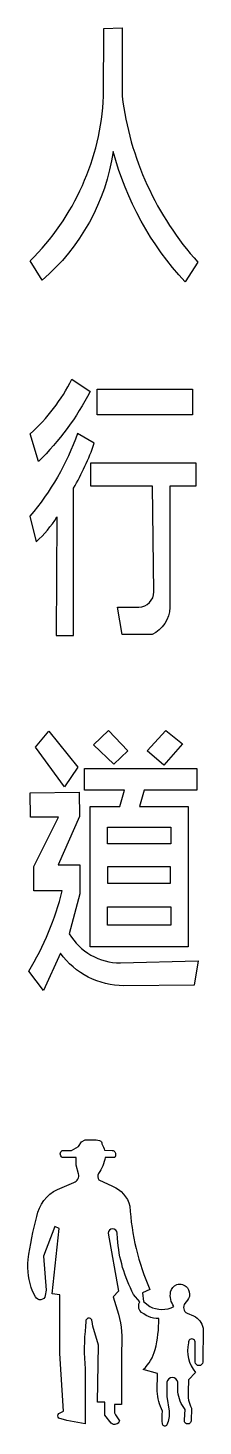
# Model space of a CAD drawing. Header units: metres. Extents: x 2878.41 to 2879.03, y 1510.16 to 1515.1.
import ezdxf

# ---------------------------------------------------------------- set-up
doc = ezdxf.new("R2010")
doc.units = ezdxf.units.M

msp = doc.modelspace()

# ---------------------------------------------------------------- linework, layer by layer
at = {"color": 7}
for points in [[(2878.679, 1515.1003), (2878.7438, 1515.1023), (2878.7438, 1514.8606, 0.153356), (2879.0126, 1514.2737), (2878.9671, 1514.2047, -0.123488), (2878.7126, 1514.6658, -0.180981), (2878.4609, 1514.21), (2878.4184, 1514.2784, 0.187958), (2878.6786, 1514.8606)], [(2878.5656, 1513.8596), (2878.6308, 1513.8159, -0.077573), (2878.448, 1513.5689), (2878.4186, 1513.667, 0.095489)], [(2878.5856, 1513.6677, -0.093034), (2878.4175, 1513.3757), (2878.4397, 1513.2853, 0.066271), (2878.5133, 1513.3726), (2878.5106, 1512.9537), (2878.572, 1512.9537), (2878.572, 1513.4743, 0.044384), (2878.6456, 1513.6332)], [(2878.6329, 1513.5644), (2879.0052, 1513.5644), (2879.0052, 1513.4811), (2878.913, 1513.4811), (2878.913, 1513.0524, -0.289708), (2878.8505, 1512.957), (2878.7446, 1512.957), (2878.7277, 1513.054), (2878.8032, 1513.054, 0.408614), (2878.8569, 1513.1078), (2878.8517, 1513.4811), (2878.6329, 1513.4811)], [(2878.418, 1512.3972), (2878.5918, 1512.3988), (2878.5926, 1512.3131), (2878.5174, 1512.1419), (2878.5947, 1512.1419), (2878.5947, 1512.0397), (2878.5568, 1511.8987, 0.264928), (2878.738, 1511.7954), (2879.0136, 1511.8031), (2878.9989, 1511.7172), (2878.7506, 1511.7147, -0.240549), (2878.5256, 1511.8296), (2878.4654, 1511.6979), (2878.4136, 1511.766, 0.074066), (2878.5321, 1512.0505), (2878.4308, 1512.0505), (2878.4308, 1512.1362), (2878.5189, 1512.3112), (2878.4189, 1512.3112)], [(2878.662, 1511.028), (2878.7103, 1511.0053, -0.245166), (2878.7713, 1510.9355, 0.087423), (2878.8422, 1510.6402), (2878.8163, 1510.6285), (2878.82, 1510.5978), (2878.8421, 1510.5806, 0.246298), (2878.9277, 1510.5799, -0.19951), (2878.9159, 1510.6318, -0.218862), (2878.9376, 1510.6577, -0.289857), (2878.9753, 1510.6466, -0.167814), (2878.9833, 1510.6151, -0.082727), (2878.9666, 1510.591, 0.455023), (2878.9744, 1510.5564), (2878.9975, 1510.5469, -0.231966), (2879.0311, 1510.5034), (2879.0306, 1510.3833, -0.880714), (2879.0026, 1510.3833), (2879.0026, 1510.4514, 1.203191), (2878.9795, 1510.4514, 0.236946), (2879.0044, 1510.3465), (2878.9795, 1510.3203), (2878.9782, 1510.2796, 0.154313), (2878.9902, 1510.2203), (2878.9883, 1510.1754, -1.079534), (2878.9652, 1510.1789), (2878.9675, 1510.2161, -0.14941), (2878.9416, 1510.2783), (2878.9416, 1510.3119, 0.87138), (2878.9026, 1510.3119), (2878.9026, 1510.2615), (2878.911, 1510.2102, -0.106597), (2878.9027, 1510.1613, -0.685254), (2878.8874, 1510.1639, -0.056688), (2878.8874, 1510.2098, -0.10677), (2878.8688, 1510.2805), (2878.869, 1510.3431), (2878.8192, 1510.3571, 0.133174), (2878.8614, 1510.4276, 0.063425), (2878.8742, 1510.5371, -0.211373), (2878.8064, 1510.566, -0.238908), (2878.8064, 1510.5964), (2878.7848, 1510.6224, -0.102217), (2878.7274, 1510.8206), (2878.7261, 1510.8396, 0.986968), (2878.6947, 1510.8395), (2878.7312, 1510.6346), (2878.7129, 1510.6142), (2878.7318, 1510.5532, -0.078785), (2878.742, 1510.4294), (2878.742, 1510.2332), (2878.7171, 1510.2332), (2878.7171, 1510.2045, 0.041916), (2878.7344, 1510.1751, -0.519128), (2878.7056, 1510.1668), (2878.6826, 1510.1955), (2878.6826, 1510.2421), (2878.6571, 1510.2421), (2878.66, 1510.4434), (2878.6406, 1510.5109), (2878.6375, 1510.5266, 1.148323), (2878.6153, 1510.5256), (2878.6145, 1510.5104, 0.050607), (2878.613, 1510.3597), (2878.6133, 1510.1645), (2878.5481, 1510.1768), (2878.5203, 1510.1852, -0.445687), (2878.5203, 1510.2013), (2878.5364, 1510.2097), (2878.5235, 1510.4135), (2878.5235, 1510.6208), (2878.4967, 1510.6247), (2878.5215, 1510.8555), (2878.5062, 1510.8635), (2878.4658, 1510.7583), (2878.4744, 1510.6373), (2878.4719, 1510.6189, -0.722751), (2878.4368, 1510.614), (2878.4267, 1510.6339, -0.108027), (2878.411, 1510.7459, -0.033804), (2878.4422, 1510.8979, -0.251618), (2878.5153, 1510.9941), (2878.5734, 1511.0187, 0.373326), (2878.5901, 1511.0492), (2878.5814, 1511.0797), (2878.5813, 1511.1076), (2878.5322, 1511.1076, -0.584188), (2878.5322, 1511.1319), (2878.5651, 1511.1319), (2878.5901, 1511.146), (2878.5997, 1511.1627), (2878.6131, 1511.1698), (2878.6462, 1511.1698, -0.072956), (2878.6692, 1511.1648, -0.115241), (2878.6732, 1511.1528, -0.03974), (2878.6822, 1511.1332), (2878.7094, 1511.1323, -0.187843), (2878.7181, 1511.1274, -0.30141), (2878.7181, 1511.1076), (2878.6839, 1511.1076, -0.109012), (2878.6605, 1511.0508, 0.320096)]]:
    msp.add_lwpolyline(points, format="xyb", close=True, dxfattribs=at)
for points in [[(2878.6551, 1513.8244), (2878.9938, 1513.8244), (2878.9938, 1513.7334), (2878.6551, 1513.7334)], [(2878.437, 1512.559), (2878.484, 1512.6148), (2878.5875, 1512.4872), (2878.5394, 1512.4185)], [(2878.6422, 1512.5665), (2878.6964, 1512.6174), (2878.764, 1512.5456), (2878.7142, 1512.4987)], [(2878.8334, 1512.5457), (2878.899, 1512.6169), (2878.9584, 1512.5701), (2878.8925, 1512.4952)], [(2878.6309, 1511.8519), (2878.6309, 1512.3491), (2878.7356, 1512.3491), (2878.7526, 1512.4068), (2878.6102, 1512.4068), (2878.6102, 1512.4825), (2879.0084, 1512.4825), (2879.0084, 1512.4068), (2878.8228, 1512.4068), (2878.8054, 1512.3491), (2878.9777, 1512.3491), (2878.9777, 1511.8519)], [(2878.6918, 1512.2756), (2878.9168, 1512.2756), (2878.9168, 1512.2166), (2878.6918, 1512.2166)], [(2878.693, 1512.1366), (2878.9141, 1512.1366), (2878.9141, 1512.0765), (2878.693, 1512.0765)], [(2878.6923, 1511.9942), (2878.9166, 1511.9942), (2878.9166, 1511.9294), (2878.6923, 1511.9294)]]:
    msp.add_lwpolyline(points, close=True, dxfattribs=at)

doc.saveas('drawing.dxf')
